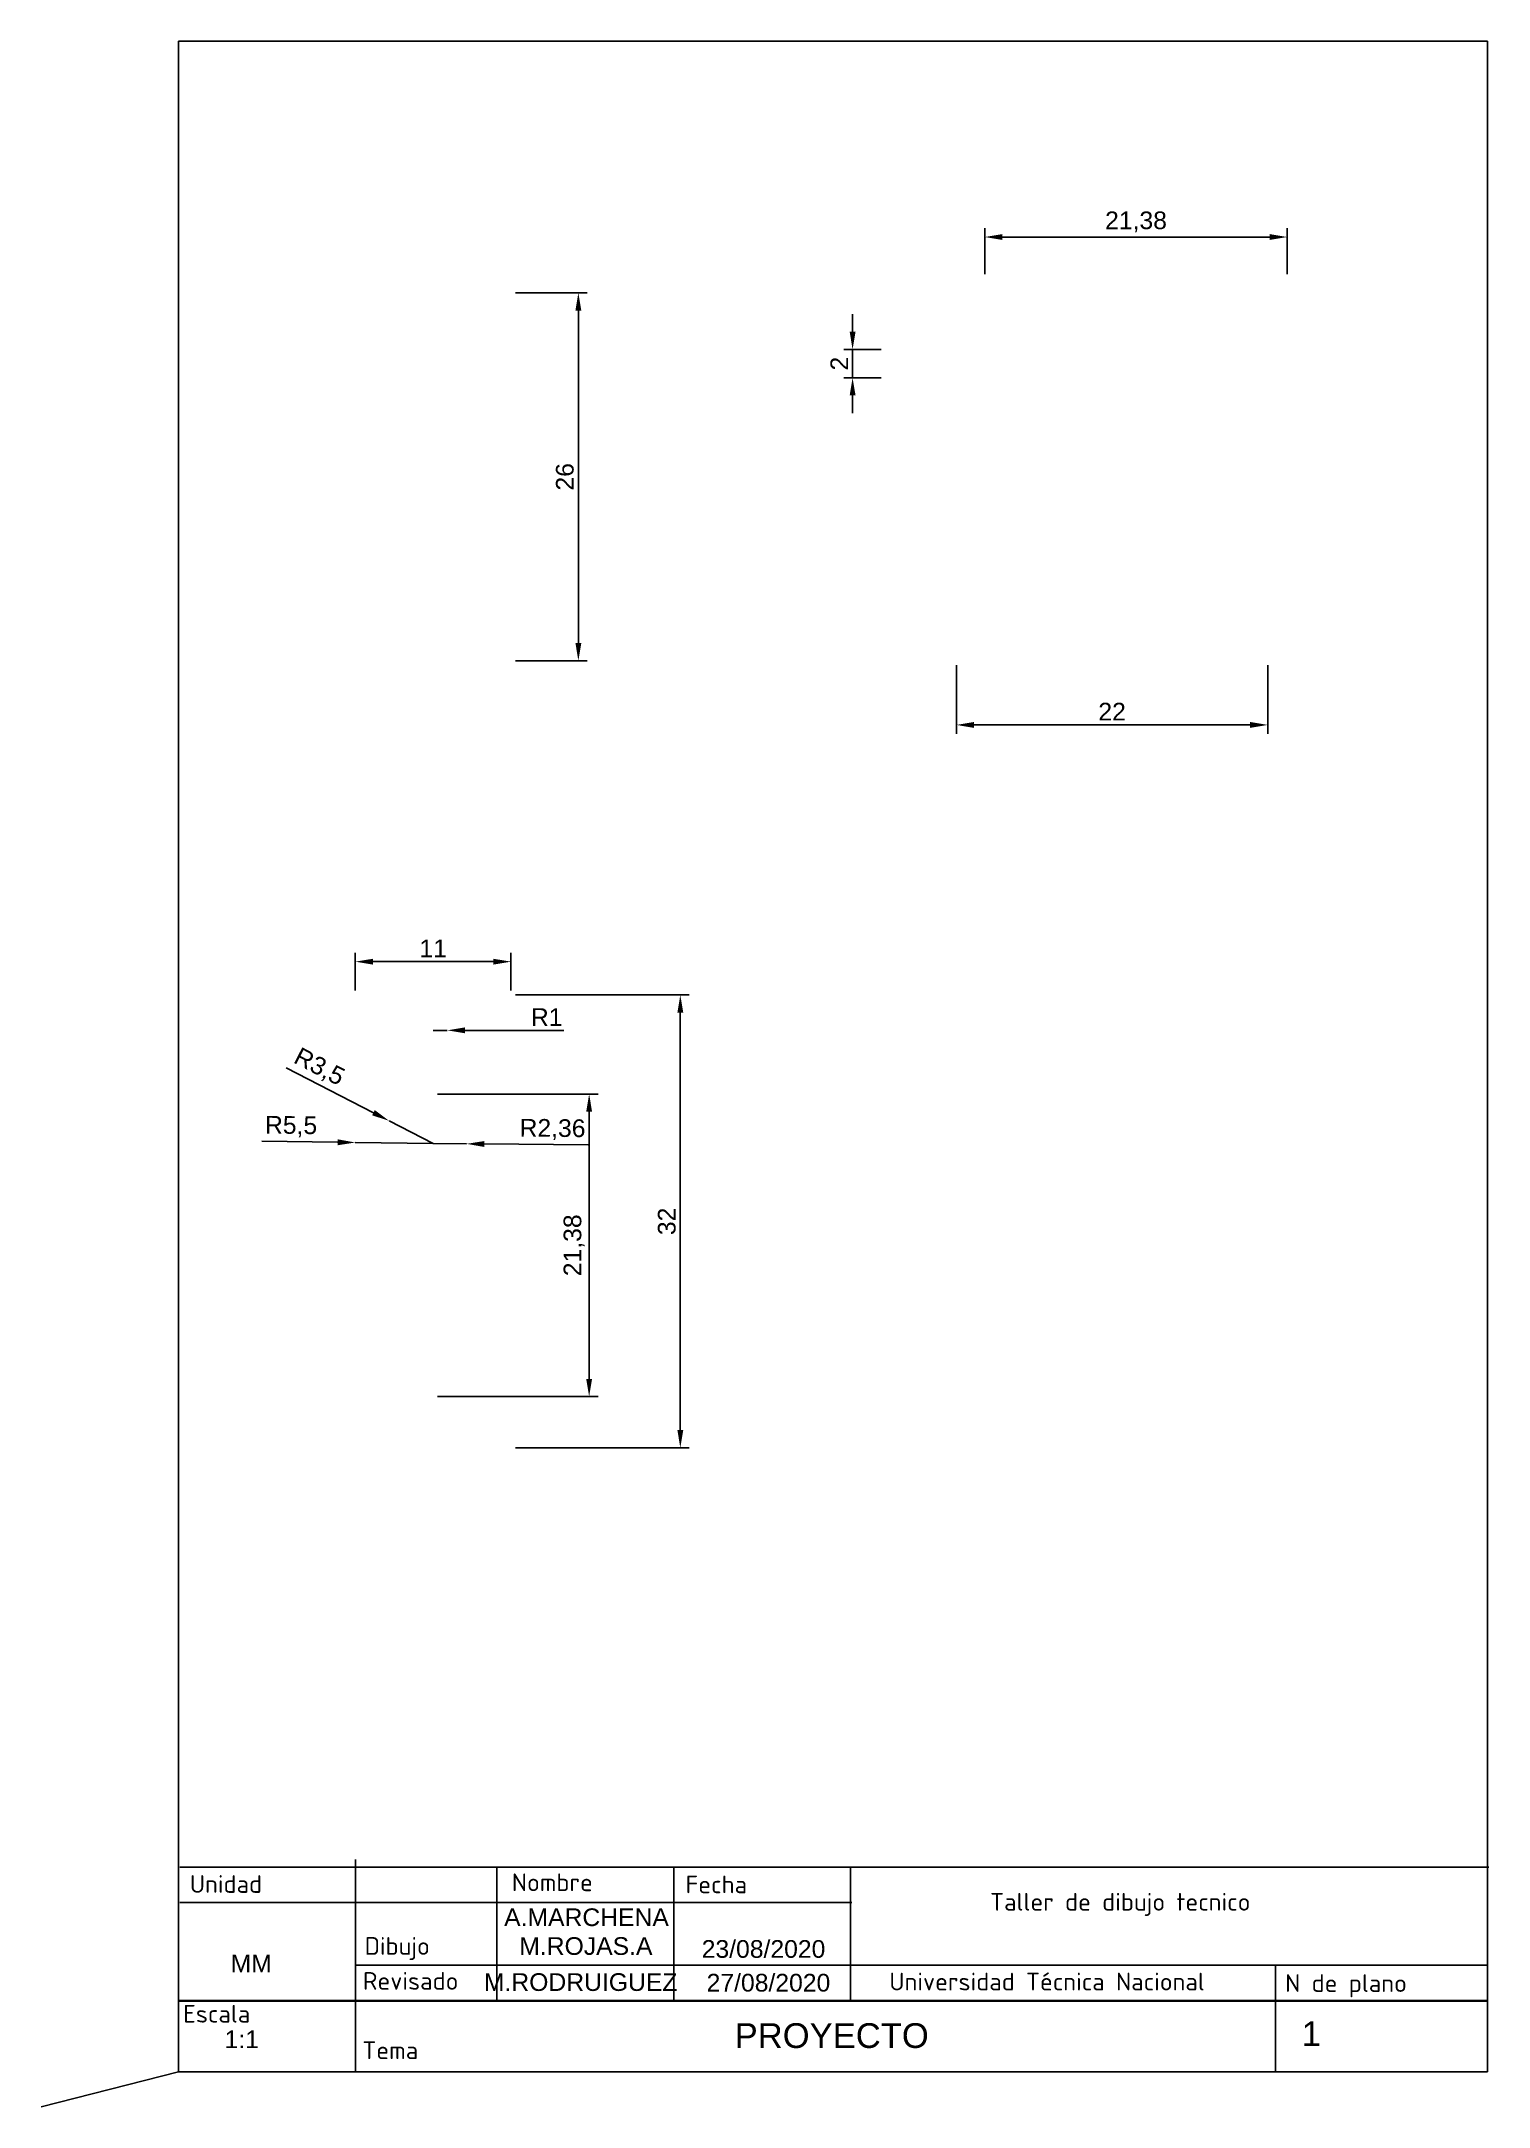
# Paper-space layout 'Presentación2' of a CAD drawing. Header units: millimetres. Extents: x -1 to 204, y -1 to 291.
import ezdxf
from ezdxf.enums import TextEntityAlignment as Align

# ---------------------------------------------------------------- set-up
doc = ezdxf.new("R2010")
doc.units = ezdxf.units.MM
for name, color, linetype in [('CajetinAtributos', 14, 'Continuous'), ('CajetinLine', 150, 'Continuous'), ('CajetinTexto', 18, 'Continuous'), ('Cotas', 5, 'Continuous')]:
    doc.layers.add(name, color=color, linetype=linetype)
doc.styles.get("Standard").update_dxf_attribs({"font": 'arial.ttf'})
doc.dimstyles.new('ISO-25', dxfattribs={"dimtxt": 2.5, "dimasz": 2.5, "dimexe": 1.25, "dimexo": 0.625, "dimtad": 1, "dimtxsty": 'Standard', "dimcen": 2.5, "dimadec": 0, "dimazin": 0, "dimtfac": 1, "dimtmove": 0, "dimatfit": 3, "dimfxl": 1, "dimarcsym": 0})

# ---------------------------------------------------------------- blocks, each defined once
blk = doc.blocks.new('*D9')
at = {"color": 0, "lineweight": -2, "transparency": 16777216}
for p, q in [((66.21, 255.61), (76.35, 255.61)), ((75.1, 253.11), (75.1, 206.11)), ((66.21, 203.61), (76.35, 203.61))]:
    blk.add_line(p, q, dxfattribs=at)
at = {"color": 0, "transparency": 16777216}
for points in [[(74.69, 253.11), (75.52, 253.11), (75.1, 255.61)], [(74.69, 206.11), (75.52, 206.11), (75.1, 203.61)]]:
    blk.add_solid(points, dxfattribs=at)
at = {"layer": 'Defpoints', "color": 0, "transparency": 16777216}
for p in [(65.58, 255.61), (65.58, 203.61), (75.1, 203.61)]:
    blk.add_point(p, dxfattribs=at)
at = {"color": 0, "transparency": 16777216, "insert": (73.2, 229.61), "char_height": 2.5, "attachment_point": 5, "rotation": 90}
blk.add_mtext('26', dxfattribs=at)
blk = doc.blocks.new('*D10')
at = {"color": 0, "lineweight": -2, "transparency": 16777216}
for p, q in [((43.58, 157), (43.58, 162.33)), ((46.08, 161.08), (63.08, 161.08)), ((65.58, 157), (65.58, 162.33))]:
    blk.add_line(p, q, dxfattribs=at)
at = {"color": 0, "transparency": 16777216}
for points in [[(46.08, 161.49), (46.08, 160.66), (43.58, 161.08)], [(63.08, 161.49), (63.08, 160.66), (65.58, 161.08)]]:
    blk.add_solid(points, dxfattribs=at)
at = {"layer": 'Defpoints', "color": 0, "transparency": 16777216}
for p in [(65.58, 161.08), (43.58, 156.37), (65.58, 156.37)]:
    blk.add_point(p, dxfattribs=at)
at = {"color": 0, "transparency": 16777216, "insert": (54.58, 162.96), "char_height": 2.5, "attachment_point": 5}
blk.add_mtext('11', dxfattribs=at)
blk = doc.blocks.new('*D11')
at = {"color": 0, "lineweight": -2, "transparency": 16777216}
for p, q in [((113.86, 250.11), (113.86, 252.61)), ((117.92, 247.61), (112.61, 247.61)), ((113.86, 247.61), (113.86, 243.61)), ((117.92, 243.61), (112.61, 243.61)), ((113.86, 241.11), (113.86, 238.61))]:
    blk.add_line(p, q, dxfattribs=at)
at = {"color": 0, "transparency": 16777216}
for points in [[(113.45, 250.11), (114.28, 250.11), (113.86, 247.61)], [(113.45, 241.11), (114.28, 241.11), (113.86, 243.61)]]:
    blk.add_solid(points, dxfattribs=at)
at = {"layer": 'Defpoints', "color": 0, "transparency": 16777216}
for p in [(118.54, 247.61), (113.86, 243.61), (118.54, 243.61)]:
    blk.add_point(p, dxfattribs=at)
at = {"color": 0, "transparency": 16777216, "insert": (111.98, 245.61), "char_height": 2.5, "attachment_point": 5, "rotation": 90}
blk.add_mtext('2', dxfattribs=at)
blk = doc.blocks.new('*D13')
at = {"color": 0, "lineweight": -2, "transparency": 16777216}
for p, q in [((132.54, 258.24), (132.54, 264.75)), ((135.04, 263.5), (172.8, 263.5)), ((175.3, 258.24), (175.3, 264.75))]:
    blk.add_line(p, q, dxfattribs=at)
at = {"color": 0, "transparency": 16777216}
for points in [[(135.04, 263.92), (135.04, 263.09), (132.54, 263.5)], [(172.8, 263.92), (172.8, 263.09), (175.3, 263.5)]]:
    blk.add_solid(points, dxfattribs=at)
at = {"layer": 'Defpoints', "color": 0, "transparency": 16777216}
for p in [(175.3, 263.5), (132.54, 257.61), (175.3, 257.61)]:
    blk.add_point(p, dxfattribs=at)
at = {"color": 0, "transparency": 16777216, "insert": (153.92, 265.63), "char_height": 2.5, "attachment_point": 5}
blk.add_mtext('21,38', dxfattribs=at)
blk = doc.blocks.new('*D14')
at = {"color": 0, "lineweight": -2, "transparency": 16777216}
for p, q in [((55.21, 142.37), (77.88, 142.37)), ((76.63, 102.11), (76.63, 139.87)), ((55.21, 99.61), (77.88, 99.61))]:
    blk.add_line(p, q, dxfattribs=at)
at = {"color": 0, "transparency": 16777216}
for points in [[(76.21, 139.87), (77.04, 139.87), (76.63, 142.37)], [(76.21, 102.11), (77.04, 102.11), (76.63, 99.61)]]:
    blk.add_solid(points, dxfattribs=at)
at = {"layer": 'Defpoints', "color": 0, "transparency": 16777216}
for p in [(54.58, 142.37), (76.63, 142.37), (54.58, 99.61)]:
    blk.add_point(p, dxfattribs=at)
at = {"color": 0, "transparency": 16777216, "insert": (74.5, 120.99), "char_height": 2.5, "attachment_point": 5, "rotation": 90}
blk.add_mtext('21,38', dxfattribs=at)
blk = doc.blocks.new('*D15')
at = {"color": 0, "lineweight": -2, "transparency": 16777216}
for p, q in [((30.37, 135.69), (41.08, 135.55)), ((54.58, 135.37), (43.58, 135.52))]:
    blk.add_line(p, q, dxfattribs=at)
at = {"color": 0, "transparency": 16777216}
blk.add_solid([(41.09, 135.97), (41.08, 135.13), (43.58, 135.52)], dxfattribs=at)
at = {"layer": 'Defpoints', "color": 0, "transparency": 16777216}
for p in [(43.58, 135.52), (54.58, 135.37)]:
    blk.add_point(p, dxfattribs=at)
at = {"color": 0, "transparency": 16777216, "insert": (34.5, 137.76), "char_height": 2.5, "attachment_point": 5, "rotation": 359.2499}
blk.add_mtext('R5,5', dxfattribs=at)
blk = doc.blocks.new('*D16')
at = {"color": 0, "lineweight": -2, "transparency": 16777216}
for p, q in [((33.8, 146.08), (46.14, 139.73)), ((54.58, 135.37), (48.36, 138.58))]:
    blk.add_line(p, q, dxfattribs=at)
at = {"color": 0, "transparency": 16777216}
blk.add_solid([(46.33, 140.1), (45.95, 139.36), (48.36, 138.58)], dxfattribs=at)
at = {"layer": 'Defpoints', "color": 0, "transparency": 16777216}
for p in [(48.36, 138.58), (54.58, 135.37)]:
    blk.add_point(p, dxfattribs=at)
at = {"color": 0, "transparency": 16777216, "insert": (38.43, 146.09), "char_height": 2.5, "attachment_point": 5, "rotation": 332.7305}
blk.add_mtext('R3,5', dxfattribs=at)
blk = doc.blocks.new('*D17')
at = {"color": 0, "lineweight": -2, "transparency": 16777216}
for p, q in [((54.58, 135.37), (59.3, 135.33)), ((76.5, 135.17), (61.8, 135.31))]:
    blk.add_line(p, q, dxfattribs=at)
at = {"color": 0, "transparency": 16777216}
blk.add_solid([(61.8, 135.72), (61.8, 134.89), (59.3, 135.33)], dxfattribs=at)
at = {"layer": 'Defpoints', "color": 0, "transparency": 16777216}
for p in [(54.58, 135.37), (59.3, 135.33)]:
    blk.add_point(p, dxfattribs=at)
at = {"color": 0, "transparency": 16777216, "insert": (71.45, 137.34), "char_height": 2.5, "attachment_point": 5, "rotation": 359.4576}
blk.add_mtext('R2,36', dxfattribs=at)
blk = doc.blocks.new('*D18')
at = {"color": 0, "lineweight": -2, "transparency": 16777216}
for p, q in [((54.58, 151.37), (56.58, 151.37)), ((73.03, 151.37), (59.08, 151.37))]:
    blk.add_line(p, q, dxfattribs=at)
at = {"color": 0, "transparency": 16777216}
blk.add_solid([(59.08, 151.79), (59.08, 150.96), (56.58, 151.37)], dxfattribs=at)
at = {"layer": 'Defpoints', "color": 0, "transparency": 16777216}
for p in [(54.58, 151.37), (56.58, 151.37)]:
    blk.add_point(p, dxfattribs=at)
at = {"color": 0, "transparency": 16777216, "insert": (70.63, 153.25), "char_height": 2.5, "attachment_point": 5}
blk.add_mtext('R1', dxfattribs=at)
blk = doc.blocks.new('*D19')
at = {"color": 0, "lineweight": -2, "transparency": 16777216}
for p, q in [((66.21, 156.37), (90.76, 156.37)), ((89.51, 153.87), (89.51, 94.87)), ((66.21, 92.37), (90.76, 92.37))]:
    blk.add_line(p, q, dxfattribs=at)
at = {"color": 0, "transparency": 16777216}
for points in [[(89.1, 153.87), (89.93, 153.87), (89.51, 156.37)], [(89.1, 94.87), (89.93, 94.87), (89.51, 92.37)]]:
    blk.add_solid(points, dxfattribs=at)
at = {"layer": 'Defpoints', "color": 0, "transparency": 16777216}
for p in [(65.58, 156.37), (65.58, 92.37), (89.51, 92.37)]:
    blk.add_point(p, dxfattribs=at)
at = {"color": 0, "transparency": 16777216, "insert": (87.61, 124.37), "char_height": 2.5, "attachment_point": 5, "rotation": 90}
blk.add_mtext('32', dxfattribs=at)
blk = doc.blocks.new('*D20')
at = {"color": 0, "lineweight": -2, "transparency": 16777216}
for p, q in [((128.54, 202.99), (128.54, 193.29)), ((172.54, 202.99), (172.54, 193.29)), ((131.04, 194.54), (170.04, 194.54))]:
    blk.add_line(p, q, dxfattribs=at)
at = {"color": 0, "transparency": 16777216}
for points in [[(131.04, 194.96), (131.04, 194.12), (128.54, 194.54)], [(170.04, 194.96), (170.04, 194.12), (172.54, 194.54)]]:
    blk.add_solid(points, dxfattribs=at)
at = {"layer": 'Defpoints', "color": 0, "transparency": 16777216}
for p in [(128.54, 203.61), (172.54, 203.61), (172.54, 194.54)]:
    blk.add_point(p, dxfattribs=at)
at = {"color": 0, "transparency": 16777216, "insert": (150.54, 196.42), "char_height": 2.5, "attachment_point": 5}
blk.add_mtext('22', dxfattribs=at)

psp = doc.layouts.new('Presentación2')

# ---------------------------------------------------------------- linework, layer by layer
at = {"color": 150}
for p, q in [((18.581, 34.166), (18.581, 4.166)), ((48.766, 33.111), (18.766, 33.111)), ((43.581, 34.166), (43.581, 4.166)), ((198.766, 33.111), (48.766, 33.111)), ((63.581, 33.111), (63.581, 14.236)), ((88.581, 33.111), (88.581, 14.236)), ((113.581, 33.111), (113.581, 14.236)), ((48.766, 28.111), (18.766, 28.111)), ((113.766, 28.111), (48.766, 28.111)), ((48.581, 19.236), (43.581, 19.236)), ((198.581, 19.236), (48.581, 19.236)), ((48.581, 14.236), (18.581, 14.236)), ((48.581, 14.166), (18.581, 14.166)), ((198.581, 14.236), (48.581, 14.236)), ((198.581, 14.166), (48.581, 14.166))]:
    psp.add_line(p, q, dxfattribs=at)
psp.add_line((-0.802, -0.763), (18.581, 4.166))
at = {"layer": 'CajetinLine'}
for p, q in [((203.766, 33.111), (198.766, 33.111)), ((203.581, 19.236), (203.581, 29.236)), ((203.581, 4.166), (203.581, 24.166)), ((173.615, 4.166), (173.615, 19.166)), ((203.581, 19.236), (198.581, 19.236)), ((198.581, 14.236), (203.581, 14.236)), ((198.581, 14.166), (203.581, 14.166)), ((18.581, 4.166), (203.581, 4.166))]:
    psp.add_line(p, q, dxfattribs=at)
at = {"layer": 'Cotas'}
for p, q in [((203.581, 291.166), (18.581, 291.166)), ((18.581, 291.166), (18.581, 4.166)), ((203.581, 4.166), (203.581, 291.166)), ((18.581, 4.166), (203.581, 4.166))]:
    psp.add_line(p, q, dxfattribs=at)

# ---------------------------------------------------------------- texts
at = {"layer": 'CajetinAtributos'}
for tag, text, p in [('A.MARCHENA', 'A.Marchena.M', (76.253, 26.016)), ('M.ROJAS.A', 'M.Rojas.A', (76.166, 21.945)), ('M.RODRUIGUEZ', 'M.Rodruiguez.C', (75.428, 16.849))]:
    psp.add_attdef(tag, text=text, height=2.5, dxfattribs=at).set_placement(p, align=Align.MIDDLE_CENTER)
for tag, p, s, height in [('MM', (25.96, 18.236), 'mm', 2.5), ('23/08/2020', (92.535, 20.281), '', 2.5), ('27/08/2020', (93.233, 15.513), '', 2.5), ('1:1', (25.093, 7.511), '1:1', 2.5), ('PROYECTO', (97.195, 7.537), 'Planos 2D', 3.5), ('1', (177.333, 7.804), '', 3.5)]:
    psp.add_attdef(tag, p, s, height=height, dxfattribs=at)
at = {"layer": 'CajetinTexto', "char_height": 2.5}
for s, width, heights, insert, attachment_point in [('{\\fISOCPEUR|b0|i0|c0|p34;Nombre}', 25, [0], (65.697, 30.947), 4), ('{\\fISOCPEUR|b0|i0|c0|p34;Unidad}', 25, [0], (20.189, 30.712), 4), ('{\\fISOCPEUR|b0|i0|c0|p34;Fecha}', 25, [0], (90.252, 30.653), 4), ('{\\fISOCPEUR|b0|i0|c0|p34;Taller de dibujo tecnico}', 69.52672, [5.807], (151.693, 27.816), 5), ('{\\fISOCPEUR|b0|i0|c0|p34;Dibujo}', 25, [0], (44.898, 21.575), 4), ('{\\fISOCPEUR|b0|i0|c0|p34;Revisado}', 25, [0], (44.642, 17.017), 4), ('{\\fISOCPEUR|b0|i0|c0|p34;Universidad Técnica Nacional}', 69.52672, [5.807], (141.344, 16.919), 5), ('{\\fISOCPEUR|b0|i0|c0|p34;N de plano}', 28.85368, [0], (174.993, 16.326), 4), ('{\\fISOCPEUR|b0|i0|c0|p34;Escala}', 25, [0], (19.243, 12.372), 4), ('{\\fISOCPEUR|b0|i0|c0|p34;Tema}', 25, [0], (44.571, 7.214), 4)]:
    psp.add_mtext_dynamic_manual_height_columns(s, width=width, gutter_width=12.5, heights=heights, dxfattribs=dict(at, insert=insert, attachment_point=attachment_point))

# ---------------------------------------------------------------- dimensions: what is measured, and where the dimension line sits
for base, p1, p2, picture, middle in [((175.302, 263.502), (132.542, 257.61), (175.302, 257.61), '*D13', (153.922, 265.629)), ((172.542, 194.541), (128.542, 203.61), (172.542, 203.61), '*D20', (150.542, 196.422)), ((65.581, 161.076), (43.581, 156.373), (65.581, 156.373), '*D10', (54.581, 162.956))]:
    dim = psp.add_linear_dim(base=base, p1=p1, p2=p2, dimstyle='ISO-25', override={"dimlfac": -0.5})
    dim.commit()
    dim.dimension.update_dxf_attribs({"geometry": picture, "text_midpoint": middle})
for base, p1, p2, picture, middle in [((75.105, 203.61), (65.581, 255.61), (65.581, 203.61), '*D9', (73.204, 229.61)), ((113.862, 243.61), (118.542, 247.61), (118.542, 243.61), '*D11', (111.982, 245.61)), ((89.513, 92.373), (65.581, 156.373), (65.581, 92.373), '*D19', (87.611, 124.373)), ((76.628, 142.373), (54.581, 99.613), (54.581, 142.373), '*D14', (74.501, 120.993))]:
    dim = psp.add_linear_dim(base=base, p1=p1, p2=p2, angle=90, dimstyle='ISO-25', override={"dimlfac": -0.5})
    dim.commit()
    dim.dimension.update_dxf_attribs({"geometry": picture, "text_midpoint": middle})
for center, mpoint, picture, middle in [((54.581, 151.373), (56.581, 151.373), '*D18', (70.632, 151.373)), ((54.581, 135.373), (48.359, 138.581), '*D16', (37.453, 144.202)), ((54.581, 135.373), (43.582, 135.517), '*D15', (34.476, 135.637)), ((54.581, 135.373), (59.301, 135.329), '*D17', (71.432, 135.214))]:
    dim = psp.add_radius_dim(center=center, mpoint=mpoint, dimstyle='ISO-25', override={"dimlfac": -0.5})
    dim.commit()
    dim.dimension.update_dxf_attribs({"geometry": picture, "text_midpoint": middle, "dimtype": 164})

doc.saveas('drawing.dxf')
